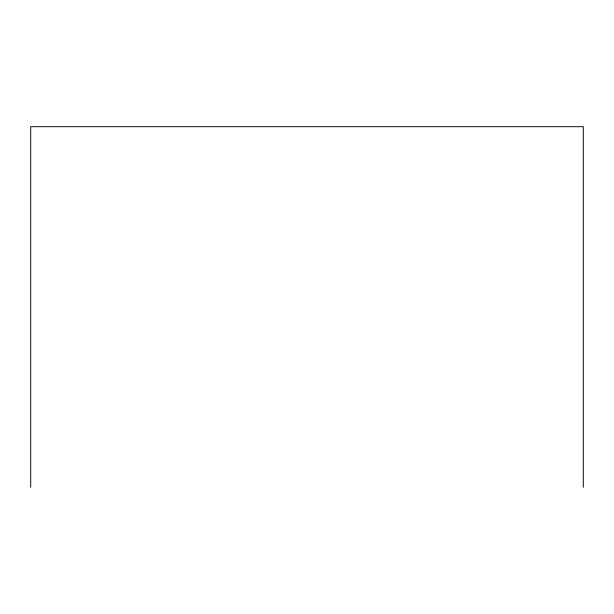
<?xml version="1.0" encoding="UTF-8"?>
<svg xmlns="http://www.w3.org/2000/svg" width="614" height="614" viewBox="0 0 614 614"><rect width="100%" height="100%" fill="white"/><g stroke="black" fill="none" stroke-linecap="round" stroke-linejoin="round"><path stroke-width="0.92" d="M583.3 487.309L583.3 126.691L30.7 126.691L30.7 487.309"/></g></svg>
